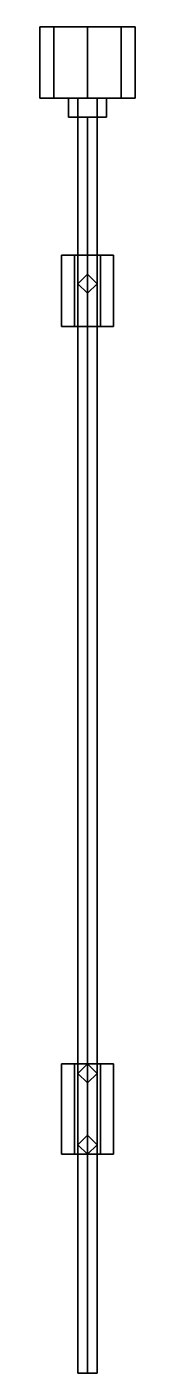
# Model space of a CAD drawing. Extents: x -0.1 to 0.1, y -5.54 to -2.71.
import ezdxf

# ---------------------------------------------------------------- set-up
doc = ezdxf.new("R2010")
doc.units = 0
doc.layers.add('PUSHER', color=4, linetype='CONTINUOUS')

msp = doc.modelspace()

# ---------------------------------------------------------------- linework, layer by layer
at = {"layer": 'PUSHER'}
for points in [[(-0.0707, -2.71, 3.6107), (-0.1, -2.71, 3.54), (-0.1, -2.86, 3.54), (-0.0707, -2.86, 3.6107)], [(-0.1, -2.71, 3.54), (-0.0707, -2.71, 3.4693), (-0.0707, -2.86, 3.4693), (-0.1, -2.86, 3.54)], [(0.0707, -2.71, 3.6107), (-0.1, -2.71, 3.54), (-0.0707, -2.71, 3.6107), (0, -2.71, 3.64)], [(0.1, -2.71, 3.54), (-0.0707, -2.71, 3.4693), (-0.1, -2.71, 3.54), (0.0707, -2.71, 3.6107)], [(0, -2.71, 3.64), (-0.0707, -2.71, 3.6107), (-0.0707, -2.86, 3.6107), (0, -2.86, 3.64)], [(-0.0707, -2.71, 3.4693), (0, -2.71, 3.44), (0, -2.86, 3.44), (-0.0707, -2.86, 3.4693)], [(0.0707, -2.71, 3.4693), (0, -2.71, 3.44), (-0.0707, -2.71, 3.4693), (0.1, -2.71, 3.54)], [(0.0707, -2.71, 3.6107), (0, -2.71, 3.64), (0, -2.86, 3.64), (0.0707, -2.86, 3.6107)], [(0, -2.71, 3.44), (0.0707, -2.71, 3.4693), (0.0707, -2.86, 3.4693), (0, -2.86, 3.44)], [(0.1, -2.71, 3.54), (0.0707, -2.71, 3.6107), (0.0707, -2.86, 3.6107), (0.1, -2.86, 3.54)], [(0.0707, -2.71, 3.4693), (0.1, -2.71, 3.54), (0.1, -2.86, 3.54), (0.0707, -2.86, 3.4693)], [(0, -2.86, 3.64), (-0.0707, -2.86, 3.6107), (-0.1, -2.86, 3.54), (0.0707, -2.86, 3.6107)], [(0.0707, -2.86, 3.6107), (-0.1, -2.86, 3.54), (-0.0707, -2.86, 3.4693), (0.1, -2.86, 3.54)], [(0.1, -2.86, 3.54), (-0.0707, -2.86, 3.4693), (0, -2.86, 3.44), (0.0707, -2.86, 3.4693)], [(-0.02, -2.86, 3.5746), (-0.04, -2.86, 3.54), (-0.04, -2.9, 3.54), (-0.02, -2.9, 3.5746)], [(-0.04, -2.86, 3.54), (-0.02, -2.86, 3.5054), (-0.02, -2.9, 3.5054), (-0.04, -2.9, 3.54)], [(0.02, -2.86, 3.5746), (-0.02, -2.86, 3.5746), (-0.02, -2.9, 3.5746), (0.02, -2.9, 3.5746)], [(-0.02, -2.86, 3.5054), (0.02, -2.86, 3.5054), (0.02, -2.9, 3.5054), (-0.02, -2.9, 3.5054)], [(0.04, -2.86, 3.54), (0.02, -2.86, 3.5746), (0.02, -2.9, 3.5746), (0.04, -2.9, 3.54)], [(0.02, -2.86, 3.5054), (0.04, -2.86, 3.54), (0.04, -2.9, 3.54), (0.02, -2.9, 3.5054)], [(0.02, -2.9, 3.5746), (-0.02, -2.9, 3.5746), (-0.04, -2.9, 3.54), (0.04, -2.9, 3.54)], [(0.04, -2.9, 3.54), (-0.04, -2.9, 3.54), (-0.02, -2.9, 3.5054), (0.02, -2.9, 3.5054)], [(0, -2.9, 3.56), (-0.02, -2.9, 3.54), (-0.02, -5.54, 3.54), (0, -5.54, 3.56)], [(-0.02, -2.9, 3.54), (0, -2.9, 3.52), (0, -5.54, 3.52), (-0.02, -5.54, 3.54)], [(0.02, -2.9, 3.54), (0, -2.9, 3.56), (0, -5.54, 3.56), (0.02, -5.54, 3.54)], [(0, -2.9, 3.52), (0.02, -2.9, 3.54), (0.02, -5.54, 3.54), (0, -5.54, 3.52)], [(-0.0275, -3.19, 3.5876), (-0.055, -3.19, 3.54), (-0.055, -3.34, 3.54), (-0.0275, -3.34, 3.5876)], [(-0.055, -3.19, 3.54), (-0.0275, -3.19, 3.4924), (-0.0275, -3.34, 3.4924), (-0.055, -3.34, 3.54)], [(0.055, -3.19, 3.54), (-0.055, -3.19, 3.54), (-0.0275, -3.19, 3.5876), (0.0275, -3.19, 3.5876)], [(0.0275, -3.19, 3.4924), (-0.0275, -3.19, 3.4924), (-0.055, -3.19, 3.54), (0.055, -3.19, 3.54)], [(0.0275, -3.19, 3.5876), (-0.0275, -3.19, 3.5876), (-0.0275, -3.34, 3.5876), (0.0275, -3.34, 3.5876)], [(-0.0275, -3.19, 3.4924), (0.0275, -3.19, 3.4924), (0.0275, -3.34, 3.4924), (-0.0275, -3.34, 3.4924)], [(0.055, -3.19, 3.54), (0.0275, -3.19, 3.5876), (0.0275, -3.34, 3.5876), (0.055, -3.34, 3.54)], [(0.0275, -3.19, 3.4924), (0.055, -3.19, 3.54), (0.055, -3.34, 3.54), (0.0275, -3.34, 3.4924)], [(0, -3.23, 3.2), (-0.02, -3.25, 3.2), (-0.02, -3.25, 3.5), (0, -3.23, 3.5)], [(-0.02, -3.25, 3.2), (0, -3.27, 3.2), (0, -3.27, 3.5), (-0.02, -3.25, 3.5)], [(0.02, -3.25, 3.2), (0, -3.23, 3.2), (0, -3.23, 3.5), (0.02, -3.25, 3.5)], [(0, -3.27, 3.2), (0.02, -3.25, 3.2), (0.02, -3.25, 3.5), (0, -3.27, 3.5)], [(0.0275, -3.34, 3.5876), (-0.0275, -3.34, 3.5876), (-0.055, -3.34, 3.54), (0.055, -3.34, 3.54)], [(0.055, -3.34, 3.54), (-0.055, -3.34, 3.54), (-0.0275, -3.34, 3.4924), (0.0275, -3.34, 3.4924)], [(-0.0275, -4.89, 3.5876), (-0.055, -4.89, 3.54), (-0.055, -5.08, 3.54), (-0.0275, -5.08, 3.5876)], [(-0.055, -4.89, 3.54), (-0.0275, -4.89, 3.4924), (-0.0275, -5.08, 3.4924), (-0.055, -5.08, 3.54)], [(0.055, -4.89, 3.54), (-0.055, -4.89, 3.54), (-0.0275, -4.89, 3.5876), (0.0275, -4.89, 3.5876)], [(0.0275, -4.89, 3.4924), (-0.0275, -4.89, 3.4924), (-0.055, -4.89, 3.54), (0.055, -4.89, 3.54)], [(0.0275, -4.89, 3.5876), (-0.0275, -4.89, 3.5876), (-0.0275, -5.08, 3.5876), (0.0275, -5.08, 3.5876)], [(-0.0275, -4.89, 3.4924), (0.0275, -4.89, 3.4924), (0.0275, -5.08, 3.4924), (-0.0275, -5.08, 3.4924)], [(0, -4.89, 3.2), (-0.02, -4.91, 3.2), (-0.02, -4.91, 3.5), (0, -4.89, 3.5)], [(0.02, -4.91, 3.2), (0, -4.89, 3.2), (0, -4.89, 3.5), (0.02, -4.91, 3.5)], [(0.055, -4.89, 3.54), (0.0275, -4.89, 3.5876), (0.0275, -5.08, 3.5876), (0.055, -5.08, 3.54)], [(0.0275, -4.89, 3.4924), (0.055, -4.89, 3.54), (0.055, -5.08, 3.54), (0.0275, -5.08, 3.4924)], [(-0.02, -4.91, 3.2), (0, -4.93, 3.2), (0, -4.93, 3.5), (-0.02, -4.91, 3.5)], [(0, -4.93, 3.2), (0.02, -4.91, 3.2), (0.02, -4.91, 3.5), (0, -4.93, 3.5)], [(0, -5.04, 3.2), (-0.02, -5.06, 3.2), (-0.02, -5.06, 3.5), (0, -5.04, 3.5)], [(-0.02, -5.06, 3.2), (0, -5.08, 3.2), (0, -5.08, 3.5), (-0.02, -5.06, 3.5)], [(0.02, -5.06, 3.2), (0, -5.04, 3.2), (0, -5.04, 3.5), (0.02, -5.06, 3.5)], [(0, -5.08, 3.2), (0.02, -5.06, 3.2), (0.02, -5.06, 3.5), (0, -5.08, 3.5)], [(0.0275, -5.08, 3.5876), (-0.0275, -5.08, 3.5876), (-0.055, -5.08, 3.54), (0.055, -5.08, 3.54)], [(0.055, -5.08, 3.54), (-0.055, -5.08, 3.54), (-0.0275, -5.08, 3.4924), (0.0275, -5.08, 3.4924)], [(0, -5.54, 3.56), (-0.02, -5.54, 3.54), (0, -5.54, 3.52), (0.02, -5.54, 3.54)]]:
    msp.add_3dface(points, dxfattribs=at)

doc.saveas('drawing.dxf')
